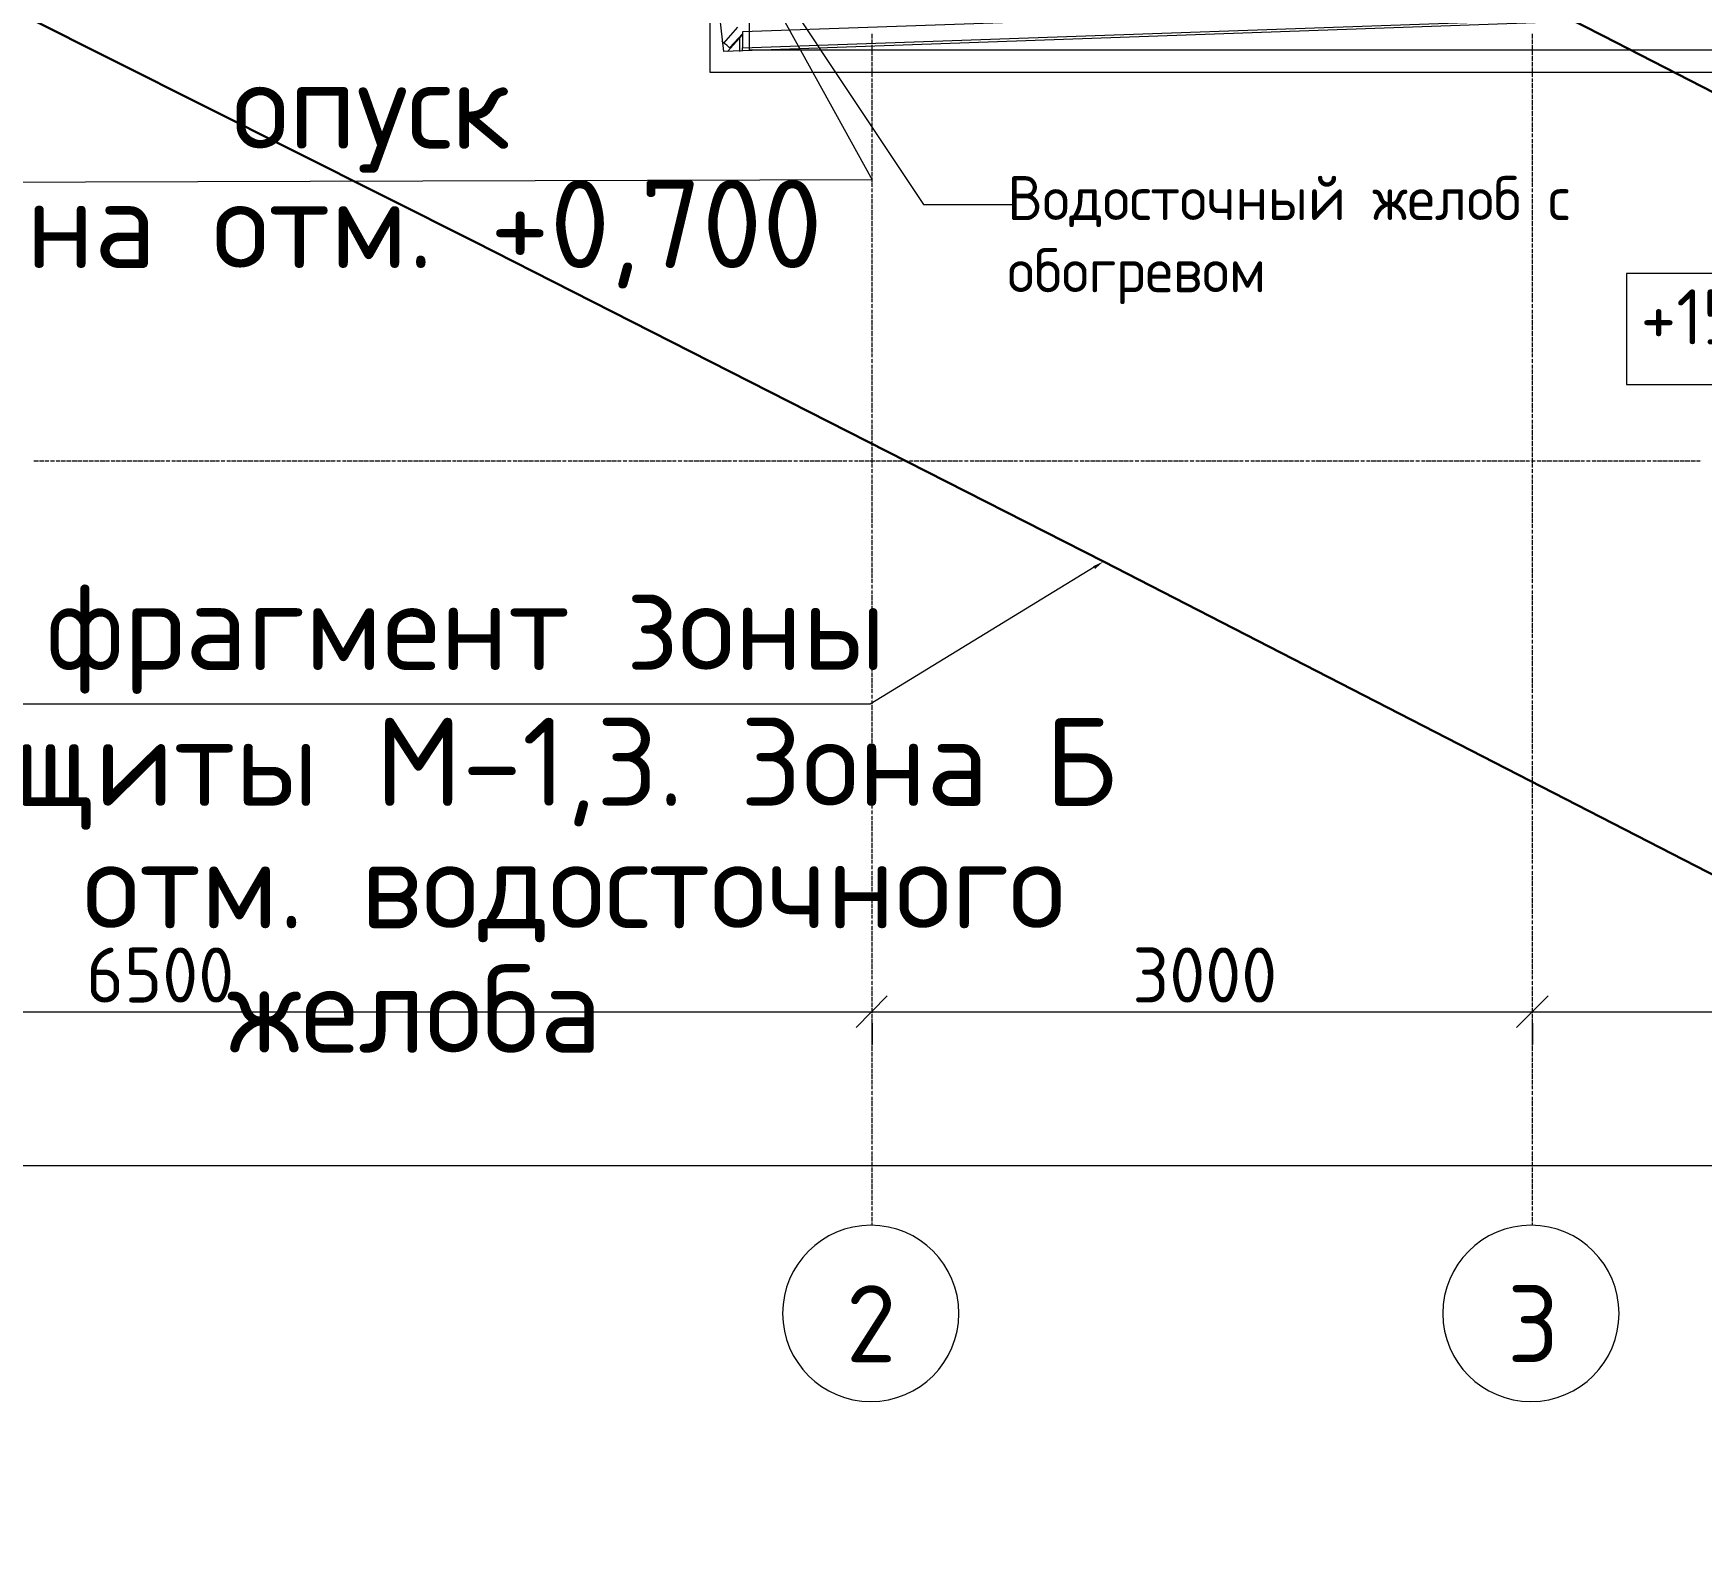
# Model space of a CAD drawing. Header units: millimetres. Extents: x -42533 to 645315, y 3457 to 82611.
# Drawn here: x 539874 to 547451, y 5028 to 11862 of the extents above; entities that cross this region are included whole.
import ezdxf

# ---------------------------------------------------------------- set-up
doc = ezdxf.new("R2010")
doc.units = ezdxf.units.MM
for name, color, linetype, true_color in [('PDF _!ЭОМ.Молниезащита', 7, 'Continuous', 0x954a95), ('PDF _Аннотация', 7, 'Continuous', 0xbababa), ('PDF _Антураж', 7, 'Continuous', 0xbababa), ('PDF _Крыша', 7, 'Continuous', 0xbababa), ('PDF _Крыша штриховка', 7, 'Continuous', 0xbababa), ('PDF _Ограждение', 7, 'Continuous', 0xbababa), ('PDF _Оси', 7, 'Continuous', 0xbababa), ('PDF _Размеры', 7, 'Continuous', 0xbababa)]:
    doc.layers.add(name, color=color, linetype=linetype, true_color=true_color)
for name, color, linetype in [('PDF _0', 7, 'Continuous'), ('PDF _Линии', 7, 'Continuous'), ('PDF _Текст', 7, 'Continuous')]:
    doc.layers.add(name, color=color, linetype=linetype)
doc.styles.add('PDF GOST Common', font='GOST_Common.ttf')
doc.styles.add('PDF ISOCPEUR', font='isocpeur.ttf')

msp = doc.modelspace()

# ---------------------------------------------------------------- linework, layer by layer
at = {"layer": 'PDF _!ЭОМ.Молниезащита', "color": 1, "lineweight": 30}
msp.add_lwpolyline([(555538.4, 7416.8), (552700.7, 8907.6), (549854.5, 10385.7), (547004.1, 11851.2), (544145.3, 13303.9), (541282.2, 14743.9), (538414.9, 16171.2)], dxfattribs=at)
at = {"layer": 'PDF _!ЭОМ.Молниезащита', "color": 3, "lineweight": 30}
msp.add_lwpolyline([(553268.2, 5028), (550430.5, 6518.9), (547584.4, 7997), (544734, 9462.4), (541879.4, 10915.2), (539012, 12355.2), (536144.7, 13778.3)], dxfattribs=at)
at = {"layer": 'PDF _!ЭОМ.Молниезащита', "color": 251, "lineweight": 5, "true_color": 0x545454}
msp.add_lwpolyline([(542880.9, 12650), (543683.6, 11196.8), (539088.9, 11182)], dxfattribs=at)
at = {"layer": 'PDF _!ЭОМ.Молниезащита', "lineweight": 5}
msp.add_lwpolyline([(544691.6, 9437), (543675.2, 8814.4), (539287.3, 8814.4)], dxfattribs=at)
at = {"layer": 'PDF _!ЭОМ.Молниезащита', "lineweight": 30}
msp.add_arc((514330.6, -50639.5), 76931.2, 53.480075, 71.283866, dxfattribs=at)
at = {"layer": 'PDF _!ЭОМ.Молниезащита', "transparency": 33554559}
msp.add_solid([(544687.4, 9441.3), (544734, 9462.4), (544695.9, 9428.6)], dxfattribs=at)
at = {"layer": 'PDF _0', "color": 8, "lineweight": 20}
for points in [[(543611.6, 7344.8), (543751.4, 7488.8)], [(546610.3, 7344.8), (546754.3, 7488.8)]]:
    msp.add_lwpolyline(points, close=True, dxfattribs=at)
at = {"layer": 'PDF _Аннотация', "color": 8, "lineweight": 9}
msp.add_lwpolyline([(542979.5, 12492.8), (543916.6, 11084.6), (544318.9, 11084.6)], dxfattribs=at)
at = {"layer": 'PDF _Аннотация', "color": 8, "lineweight": 20}
msp.add_lwpolyline([(547110, 10771.2), (547110, 10267.2), (548410.3, 10267.2), (548410.3, 10771.2)], close=True, dxfattribs=at)
at = {"layer": 'PDF _Антураж', "color": 8, "lineweight": 18}
for points in [[(551574.1, 11889.3), (547338.7, 12016.4), (547338.7, 11944.3), (547338.7, 12016.4), (543094.9, 11868.1), (543094.9, 11796.1), (547338.7, 11944.3), (547338.7, 11931.6), (547338.7, 11944.3), (551599.5, 11817.3), (551595.3, 11800.3)], [(543094.9, 11783.4), (543094.9, 11796.1)]]:
    msp.add_lwpolyline(points, dxfattribs=at)
at = {"layer": 'PDF _Крыша', "color": 8, "lineweight": 9}
msp.add_lwpolyline([(543027.2, 11779.2), (543094.9, 11855.4)], dxfattribs=at)
at = {"layer": 'PDF _Крыша штриховка', "color": 8, "lineweight": 9}
msp.add_lwpolyline([(543082.2, 11779.2), (543082.2, 11842.7)], dxfattribs=at)
at = {"layer": 'PDF _Линии', "color": 8, "lineweight": 9}
msp.add_lwpolyline([(543086.4, 20088.9), (543124.6, 11787.6), (551552.9, 11787.6)], dxfattribs=at)
msp.add_lwpolyline([(551760.4, 12054.5), (551658.8, 11800.3), (547338.7, 11931.6), (543010.2, 11779.2), (542946.7, 12338.2), (542946.7, 11686), (551760.4, 11686)], close=True, dxfattribs=at)
at = {"layer": 'PDF _Ограждение', "color": 8, "lineweight": 9}
for points in [[(543010.2, 11817.3), (543001.7, 11825.8)], [(543094.9, 11859.6), (543035.6, 11796.1), (543022.9, 11808.8), (543010.2, 11817.3), (543073.7, 11889.3)]]:
    msp.add_lwpolyline(points, dxfattribs=at)
at = {"layer": 'PDF _Оси', "color": 8, "lineweight": 9}
for points in [[(543683.6, 11838.5), (543683.6, 11859.6)], [(543683.6, 11813.1), (543683.6, 11834.2)], [(546682.3, 11838.5), (546682.3, 11859.6)], [(546682.3, 11813.1), (546682.3, 11834.2)], [(543683.6, 11787.6), (543683.6, 11808.8)], [(543683.6, 11762.2), (543683.6, 11783.4)], [(543683.6, 11736.8), (543683.6, 11758)], [(546682.3, 11787.6), (546682.3, 11808.8)], [(546682.3, 11762.2), (546682.3, 11783.4)], [(546682.3, 11736.8), (546682.3, 11758)], [(543683.6, 11711.4), (543683.6, 11732.6)], [(543683.6, 11686), (543683.6, 11707.2)], [(543683.6, 11664.8), (543683.6, 11681.8)], [(546682.3, 11711.4), (546682.3, 11732.6)], [(546682.3, 11686), (546682.3, 11707.2)], [(546682.3, 11664.8), (546682.3, 11681.8)], [(543683.6, 11660.6), (543683.6, 11660.6)], [(543683.6, 11639.4), (543683.6, 11656.3)], [(543683.6, 11614), (543683.6, 11635.2)], [(543683.6, 11588.6), (543683.6, 11609.8)], [(546682.3, 11660.6), (546682.3, 11660.6)], [(546682.3, 11639.4), (546682.3, 11656.3)], [(546682.3, 11614), (546682.3, 11635.2)], [(546682.3, 11588.6), (546682.3, 11609.8)], [(543683.6, 11563.2), (543683.6, 11584.3)], [(543683.6, 11537.8), (543683.6, 11558.9)], [(543683.6, 11512.3), (543683.6, 11533.5)], [(546682.3, 11563.2), (546682.3, 11584.3)], [(546682.3, 11537.8), (546682.3, 11558.9)], [(546682.3, 11512.3), (546682.3, 11533.5)], [(543683.6, 11486.9), (543683.6, 11508.1)], [(543683.6, 11461.5), (543683.6, 11482.7)], [(543683.6, 11436.1), (543683.6, 11457.3)], [(546682.3, 11486.9), (546682.3, 11508.1)], [(546682.3, 11461.5), (546682.3, 11482.7)], [(546682.3, 11436.1), (546682.3, 11457.3)], [(543683.6, 11414.9), (543683.6, 11431.9)], [(543683.6, 11410.7), (543683.6, 11410.7)], [(543683.6, 11389.5), (543683.6, 11406.5)], [(543683.6, 11385.3), (543683.6, 11385.3)], [(543683.6, 11364.1), (543683.6, 11381)], [(546682.3, 11414.9), (546682.3, 11431.9)], [(546682.3, 11410.7), (546682.3, 11410.7)], [(546682.3, 11389.5), (546682.3, 11406.5)], [(546682.3, 11385.3), (546682.3, 11385.3)], [(546682.3, 11364.1), (546682.3, 11381)], [(543683.6, 11338.7), (543683.6, 11359.9)], [(543683.6, 11313.3), (543683.6, 11334.5)], [(543683.6, 11287.9), (543683.6, 11309)], [(546682.3, 11338.7), (546682.3, 11359.9)], [(546682.3, 11313.3), (546682.3, 11334.5)], [(546682.3, 11287.9), (546682.3, 11309)], [(543683.6, 11262.5), (543683.6, 11283.6)], [(543683.6, 11237), (543683.6, 11258.2)], [(543683.6, 11211.6), (543683.6, 11232.8)], [(546682.3, 11262.5), (546682.3, 11283.6)], [(546682.3, 11237), (546682.3, 11258.2)], [(546682.3, 11211.6), (546682.3, 11232.8)], [(543683.6, 11186.2), (543683.6, 11207.4)], [(543683.6, 11165), (543683.6, 11182)], [(543683.6, 11160.8), (543683.6, 11160.8)], [(543683.6, 11139.6), (543683.6, 11156.6)], [(546682.3, 11186.2), (546682.3, 11207.4)], [(546682.3, 11165), (546682.3, 11182)], [(546682.3, 11160.8), (546682.3, 11160.8)], [(546682.3, 11139.6), (546682.3, 11156.6)], [(543683.6, 11135.4), (543683.6, 11135.4)], [(543683.6, 11114.2), (543683.6, 11131.2)], [(543683.6, 11088.8), (543683.6, 11110)], [(543683.6, 11063.4), (543683.6, 11084.6)], [(546682.3, 11135.4), (546682.3, 11135.4)], [(546682.3, 11114.2), (546682.3, 11131.2)], [(546682.3, 11088.8), (546682.3, 11110)], [(546682.3, 11063.4), (546682.3, 11084.6)], [(543683.6, 11038), (543683.6, 11059.2)], [(543683.6, 11012.6), (543683.6, 11033.7)], [(543683.6, 10987.2), (543683.6, 11008.3)], [(546682.3, 11038), (546682.3, 11059.2)], [(546682.3, 11012.6), (546682.3, 11033.7)], [(546682.3, 10987.2), (546682.3, 11008.3)], [(543683.6, 10961.7), (543683.6, 10982.9)], [(543683.6, 10936.3), (543683.6, 10957.5)], [(543683.6, 10915.2), (543683.6, 10932.1)], [(546682.3, 10961.7), (546682.3, 10982.9)], [(546682.3, 10936.3), (546682.3, 10957.5)], [(546682.3, 10915.2), (546682.3, 10932.1)], [(543683.6, 10910.9), (543683.6, 10910.9)], [(543683.6, 10889.7), (543683.6, 10906.7)], [(543683.6, 10885.5), (543683.6, 10885.5)], [(543683.6, 10864.3), (543683.6, 10881.3)], [(543683.6, 10838.9), (543683.6, 10860.1)], [(546682.3, 10910.9), (546682.3, 10910.9)], [(546682.3, 10889.7), (546682.3, 10906.7)], [(546682.3, 10885.5), (546682.3, 10885.5)], [(546682.3, 10864.3), (546682.3, 10881.3)], [(546682.3, 10838.9), (546682.3, 10860.1)], [(543683.6, 10813.5), (543683.6, 10834.7)], [(543683.6, 10788.1), (543683.6, 10809.3)], [(543683.6, 10762.7), (543683.6, 10783.9)], [(546682.3, 10813.5), (546682.3, 10834.7)], [(546682.3, 10788.1), (546682.3, 10809.3)], [(546682.3, 10762.7), (546682.3, 10783.9)], [(543683.6, 10737.3), (543683.6, 10758.5)], [(543683.6, 10711.9), (543683.6, 10733)], [(543683.6, 10686.5), (543683.6, 10707.6)], [(546682.3, 10737.3), (546682.3, 10758.5)], [(546682.3, 10711.9), (546682.3, 10733)], [(546682.3, 10686.5), (546682.3, 10707.6)], [(543683.6, 10661), (543683.6, 10682.2)], [(543683.6, 10639.9), (543683.6, 10656.8)], [(543683.6, 10635.6), (543683.6, 10635.6)], [(543683.6, 10614.5), (543683.6, 10631.4)], [(543683.6, 10610.2), (543683.6, 10610.2)], [(546682.3, 10661), (546682.3, 10682.2)], [(546682.3, 10639.9), (546682.3, 10656.8)], [(546682.3, 10635.6), (546682.3, 10635.6)], [(546682.3, 10614.5), (546682.3, 10631.4)], [(546682.3, 10610.2), (546682.3, 10610.2)], [(543683.6, 10589), (543683.6, 10606)], [(543683.6, 10563.6), (543683.6, 10584.8)], [(543683.6, 10538.2), (543683.6, 10559.4)], [(543683.6, 10512.8), (543683.6, 10534)], [(546682.3, 10589), (546682.3, 10606)], [(546682.3, 10563.6), (546682.3, 10584.8)], [(546682.3, 10538.2), (546682.3, 10559.4)], [(546682.3, 10512.8), (546682.3, 10534)], [(543683.6, 10487.4), (543683.6, 10508.6)], [(543683.6, 10462), (543683.6, 10483.2)], [(543683.6, 10436.6), (543683.6, 10457.7)], [(546682.3, 10487.4), (546682.3, 10508.6)], [(546682.3, 10462), (546682.3, 10483.2)], [(546682.3, 10436.6), (546682.3, 10457.7)], [(543683.6, 10411.2), (543683.6, 10432.3)], [(543683.6, 10390), (543683.6, 10406.9)], [(543683.6, 10385.7), (543683.6, 10385.7)], [(543683.6, 10364.6), (543683.6, 10381.5)], [(546682.3, 10411.2), (546682.3, 10432.3)], [(546682.3, 10390), (546682.3, 10406.9)], [(546682.3, 10385.7), (546682.3, 10385.7)], [(546682.3, 10364.6), (546682.3, 10381.5)], [(543683.6, 10360.3), (543683.6, 10360.3)], [(543683.6, 10339.2), (543683.6, 10356.1)], [(543683.6, 10313.7), (543683.6, 10334.9)], [(543683.6, 10288.3), (543683.6, 10309.5)], [(546682.3, 10360.3), (546682.3, 10360.3)], [(546682.3, 10339.2), (546682.3, 10356.1)], [(546682.3, 10313.7), (546682.3, 10334.9)], [(546682.3, 10288.3), (546682.3, 10309.5)], [(543683.6, 10262.9), (543683.6, 10284.1)], [(543683.6, 10237.5), (543683.6, 10258.7)], [(543683.6, 10212.1), (543683.6, 10233.3)], [(546682.3, 10262.9), (546682.3, 10284.1)], [(546682.3, 10237.5), (546682.3, 10258.7)], [(546682.3, 10212.1), (546682.3, 10233.3)], [(543683.6, 10186.7), (543683.6, 10207.9)], [(543683.6, 10161.3), (543683.6, 10182.4)], [(543683.6, 10140.1), (543683.6, 10157)], [(546682.3, 10186.7), (546682.3, 10207.9)], [(546682.3, 10161.3), (546682.3, 10182.4)], [(546682.3, 10140.1), (546682.3, 10157)], [(543683.6, 10135.9), (543683.6, 10135.9)], [(543683.6, 10114.7), (543683.6, 10131.6)], [(543683.6, 10110.4), (543683.6, 10110.4)], [(543683.6, 10089.3), (543683.6, 10106.2)], [(543683.6, 10063.9), (543683.6, 10085)], [(546682.3, 10135.9), (546682.3, 10135.9)], [(546682.3, 10114.7), (546682.3, 10131.6)], [(546682.3, 10110.4), (546682.3, 10110.4)], [(546682.3, 10089.3), (546682.3, 10106.2)], [(546682.3, 10063.9), (546682.3, 10085)], [(543683.6, 10038.4), (543683.6, 10059.6)], [(543683.6, 10013), (543683.6, 10034.2)], [(543683.6, 9987.6), (543683.6, 10008.8)], [(546682.3, 10038.4), (546682.3, 10059.6)], [(546682.3, 10013), (546682.3, 10034.2)], [(546682.3, 9987.6), (546682.3, 10008.8)], [(543683.6, 9962.2), (543683.6, 9983.4)], [(543683.6, 9936.8), (543683.6, 9958)], [(543683.6, 9911.4), (543683.6, 9932.6)], [(546682.3, 9962.2), (546682.3, 9983.4)], [(546682.3, 9936.8), (546682.3, 9958)], [(546682.3, 9911.4), (546682.3, 9932.6)], [(539876.1, 9919.9), (539897.2, 9919.9)], [(539901.5, 9919.9), (539922.6, 9919.9)], [(539926.9, 9919.9), (539943.8, 9919.9)], [(539948.1, 9919.9), (539948.1, 9919.9)], [(539952.3, 9919.9), (539969.2, 9919.9)], [(539973.5, 9919.9), (539973.5, 9919.9)], [(539977.7, 9919.9), (539994.6, 9919.9)], [(539998.9, 9919.9), (540020.1, 9919.9)], [(540024.3, 9919.9), (540045.5, 9919.9)], [(540049.7, 9919.9), (540070.9, 9919.9)], [(540075.1, 9919.9), (540096.3, 9919.9)], [(540100.5, 9919.9), (540121.7, 9919.9)], [(540125.9, 9919.9), (540147.1, 9919.9)], [(540151.4, 9919.9), (540172.5, 9919.9)], [(540176.8, 9919.9), (540197.9, 9919.9)], [(540202.2, 9919.9), (540219.1, 9919.9)], [(540223.4, 9919.9), (540223.4, 9919.9)], [(540227.6, 9919.9), (540244.5, 9919.9)], [(540248.8, 9919.9), (540269.9, 9919.9)], [(540274.2, 9919.9), (540295.4, 9919.9)], [(540299.6, 9919.9), (540320.8, 9919.9)], [(540325, 9919.9), (540346.2, 9919.9)], [(540350.4, 9919.9), (540371.6, 9919.9)], [(540375.8, 9919.9), (540397, 9919.9)], [(540401.2, 9919.9), (540422.4, 9919.9)], [(540426.6, 9919.9), (540447.8, 9919.9)], [(540452.1, 9919.9), (540469, 9919.9)], [(540473.2, 9919.9), (540473.2, 9919.9)], [(540477.5, 9919.9), (540494.4, 9919.9)], [(540498.6, 9919.9), (540498.6, 9919.9)], [(540502.9, 9919.9), (540519.8, 9919.9)], [(540524.1, 9919.9), (540545.2, 9919.9)], [(540549.5, 9919.9), (540570.6, 9919.9)], [(540574.9, 9919.9), (540596.1, 9919.9)], [(540600.3, 9919.9), (540621.5, 9919.9)], [(540625.7, 9919.9), (540646.9, 9919.9)], [(540651.1, 9919.9), (540672.3, 9919.9)], [(540676.5, 9919.9), (540697.7, 9919.9)], [(540701.9, 9919.9), (540718.9, 9919.9)], [(540723.1, 9919.9), (540723.1, 9919.9)], [(540727.4, 9919.9), (540744.3, 9919.9)], [(540748.5, 9919.9), (540748.5, 9919.9)], [(540752.8, 9919.9), (540769.7, 9919.9)], [(540773.9, 9919.9), (540795.1, 9919.9)], [(540799.4, 9919.9), (540820.5, 9919.9)], [(540824.8, 9919.9), (540845.9, 9919.9)], [(540850.2, 9919.9), (540871.4, 9919.9)], [(540875.6, 9919.9), (540896.8, 9919.9)], [(540901, 9919.9), (540922.2, 9919.9)], [(540926.4, 9919.9), (540947.6, 9919.9)], [(540951.8, 9919.9), (540973, 9919.9)], [(540977.2, 9919.9), (540994.2, 9919.9)], [(540998.4, 9919.9), (540998.4, 9919.9)], [(541002.7, 9919.9), (541019.6, 9919.9)], [(541023.8, 9919.9), (541045, 9919.9)], [(541049.2, 9919.9), (541070.4, 9919.9)], [(541074.7, 9919.9), (541095.8, 9919.9)], [(541100.1, 9919.9), (541121.2, 9919.9)], [(541125.5, 9919.9), (541146.7, 9919.9)], [(541150.9, 9919.9), (541172.1, 9919.9)], [(541176.3, 9919.9), (541197.5, 9919.9)], [(541201.7, 9919.9), (541222.9, 9919.9)], [(541227.1, 9919.9), (541244.1, 9919.9)], [(541248.3, 9919.9), (541248.3, 9919.9)], [(541252.5, 9919.9), (541269.5, 9919.9)], [(541273.7, 9919.9), (541273.7, 9919.9)], [(541278, 9919.9), (541294.9, 9919.9)], [(541299.1, 9919.9), (541320.3, 9919.9)], [(541324.5, 9919.9), (541345.7, 9919.9)], [(541350, 9919.9), (541371.1, 9919.9)], [(541375.4, 9919.9), (541396.5, 9919.9)], [(541400.8, 9919.9), (541422, 9919.9)], [(541426.2, 9919.9), (541447.4, 9919.9)], [(541451.6, 9919.9), (541472.8, 9919.9)], [(541477, 9919.9), (541494, 9919.9)], [(541498.2, 9919.9), (541498.2, 9919.9)], [(541502.4, 9919.9), (541519.4, 9919.9)], [(541523.6, 9919.9), (541523.6, 9919.9)], [(541527.8, 9919.9), (541544.8, 9919.9)], [(541549, 9919.9), (541570.2, 9919.9)], [(541574.4, 9919.9), (541595.6, 9919.9)], [(541599.8, 9919.9), (541621, 9919.9)], [(541625.3, 9919.9), (541646.4, 9919.9)], [(541650.7, 9919.9), (541671.8, 9919.9)], [(541676.1, 9919.9), (541697.3, 9919.9)], [(541701.5, 9919.9), (541722.7, 9919.9)], [(541726.9, 9919.9), (541748.1, 9919.9)], [(541752.3, 9919.9), (541769.3, 9919.9)], [(541773.5, 9919.9), (541773.5, 9919.9)], [(541777.7, 9919.9), (541794.7, 9919.9)], [(541798.9, 9919.9), (541820.1, 9919.9)], [(541824.3, 9919.9), (541845.5, 9919.9)], [(541849.7, 9919.9), (541870.9, 9919.9)], [(541875.1, 9919.9), (541896.3, 9919.9)], [(541900.5, 9919.9), (541921.7, 9919.9)], [(541926, 9919.9), (541947.1, 9919.9)], [(541951.4, 9919.9), (541972.5, 9919.9)], [(541976.8, 9919.9), (541998, 9919.9)], [(542002.2, 9919.9), (542019.1, 9919.9)], [(542023.4, 9919.9), (542023.4, 9919.9)], [(542027.6, 9919.9), (542044.6, 9919.9)], [(542048.8, 9919.9), (542048.8, 9919.9)], [(542053, 9919.9), (542070, 9919.9)], [(542074.2, 9919.9), (542095.4, 9919.9)], [(542099.6, 9919.9), (542120.8, 9919.9)], [(542125, 9919.9), (542146.2, 9919.9)], [(542150.4, 9919.9), (542171.6, 9919.9)], [(542175.8, 9919.9), (542197, 9919.9)], [(542201.3, 9919.9), (542222.4, 9919.9)], [(542226.7, 9919.9), (542247.8, 9919.9)], [(542252.1, 9919.9), (542269, 9919.9)], [(542273.3, 9919.9), (542273.3, 9919.9)], [(542277.5, 9919.9), (542294.4, 9919.9)], [(542298.7, 9919.9), (542298.7, 9919.9)], [(542302.9, 9919.9), (542319.8, 9919.9)], [(542324.1, 9919.9), (542345.3, 9919.9)], [(542349.5, 9919.9), (542370.7, 9919.9)], [(542374.9, 9919.9), (542396.1, 9919.9)], [(542400.3, 9919.9), (542421.5, 9919.9)], [(542425.7, 9919.9), (542446.9, 9919.9)], [(542451.1, 9919.9), (542472.3, 9919.9)], [(542476.6, 9919.9), (542497.7, 9919.9)], [(542502, 9919.9), (542523.1, 9919.9)], [(542527.4, 9919.9), (542544.3, 9919.9)], [(542548.6, 9919.9), (542548.6, 9919.9)], [(542552.8, 9919.9), (542569.7, 9919.9)], [(542574, 9919.9), (542574, 9919.9)], [(542578.2, 9919.9), (542595.1, 9919.9)], [(542599.4, 9919.9), (542620.6, 9919.9)], [(542624.8, 9919.9), (542646, 9919.9)], [(542650.2, 9919.9), (542671.4, 9919.9)], [(542675.6, 9919.9), (542696.8, 9919.9)], [(542701, 9919.9), (542722.2, 9919.9)], [(542726.4, 9919.9), (542747.6, 9919.9)], [(542751.9, 9919.9), (542773, 9919.9)], [(542777.3, 9919.9), (542794.2, 9919.9)], [(542798.4, 9919.9), (542798.4, 9919.9)], [(542802.7, 9919.9), (542819.6, 9919.9)], [(542823.9, 9919.9), (542823.9, 9919.9)], [(542828.1, 9919.9), (542845, 9919.9)], [(542849.3, 9919.9), (542870.4, 9919.9)], [(542874.7, 9919.9), (542895.9, 9919.9)], [(542900.1, 9919.9), (542921.3, 9919.9)], [(542925.5, 9919.9), (542946.7, 9919.9)], [(542950.9, 9919.9), (542972.1, 9919.9)], [(542976.3, 9919.9), (542997.5, 9919.9)], [(543001.7, 9919.9), (543022.9, 9919.9)], [(543027.2, 9919.9), (543044.1, 9919.9)], [(543048.3, 9919.9), (543048.3, 9919.9)], [(543052.6, 9919.9), (543069.5, 9919.9)], [(543073.7, 9919.9), (543073.7, 9919.9)], [(543078, 9919.9), (543094.9, 9919.9)], [(543099.2, 9919.9), (543120.3, 9919.9)], [(543124.6, 9919.9), (543145.7, 9919.9)], [(543150, 9919.9), (543171.2, 9919.9)], [(543175.4, 9919.9), (543196.6, 9919.9)], [(543200.8, 9919.9), (543222, 9919.9)], [(543226.2, 9919.9), (543247.4, 9919.9)], [(543251.6, 9919.9), (543272.8, 9919.9)], [(543277, 9919.9), (543298.2, 9919.9)], [(543302.4, 9919.9), (543319.4, 9919.9)], [(543323.6, 9919.9), (543323.6, 9919.9)], [(543327.9, 9919.9), (543344.8, 9919.9)], [(543349, 9919.9), (543349, 9919.9)], [(543353.3, 9919.9), (543370.2, 9919.9)], [(543374.4, 9919.9), (543395.6, 9919.9)], [(543399.9, 9919.9), (543421, 9919.9)], [(543425.3, 9919.9), (543446.5, 9919.9)], [(543450.7, 9919.9), (543471.9, 9919.9)], [(543476.1, 9919.9), (543497.3, 9919.9)], [(543501.5, 9919.9), (543522.7, 9919.9)], [(543526.9, 9919.9), (543548.1, 9919.9)], [(543552.3, 9919.9), (543569.3, 9919.9)], [(543573.5, 9919.9), (543573.5, 9919.9)], [(543577.7, 9919.9), (543594.7, 9919.9)], [(543598.9, 9919.9), (543598.9, 9919.9)], [(543603.2, 9919.9), (543620.1, 9919.9)], [(543624.3, 9919.9), (543645.5, 9919.9)], [(543649.7, 9919.9), (543670.9, 9919.9)], [(543675.2, 9919.9), (543696.3, 9919.9)], [(543683.6, 9890.2), (543683.6, 9907.1)], [(543683.6, 9886), (543683.6, 9886)], [(543683.6, 9864.8), (543683.6, 9881.7)], [(543683.6, 9860.6), (543683.6, 9860.6)], [(543683.6, 9839.4), (543683.6, 9856.3)], [(543700.6, 9919.9), (543721.7, 9919.9)], [(543726, 9919.9), (543747.2, 9919.9)], [(543751.4, 9919.9), (543772.6, 9919.9)], [(543776.8, 9919.9), (543798, 9919.9)], [(543802.2, 9919.9), (543819.2, 9919.9)], [(543823.4, 9919.9), (543823.4, 9919.9)], [(543827.6, 9919.9), (543844.6, 9919.9)], [(543848.8, 9919.9), (543848.8, 9919.9)], [(543853, 9919.9), (543870, 9919.9)], [(543874.2, 9919.9), (543895.4, 9919.9)], [(543899.6, 9919.9), (543920.8, 9919.9)], [(543925, 9919.9), (543946.2, 9919.9)], [(543950.5, 9919.9), (543971.6, 9919.9)], [(543975.9, 9919.9), (543997, 9919.9)], [(544001.3, 9919.9), (544022.5, 9919.9)], [(544026.7, 9919.9), (544047.9, 9919.9)], [(544052.1, 9919.9), (544073.3, 9919.9)], [(544077.5, 9919.9), (544094.5, 9919.9)], [(544098.7, 9919.9), (544098.7, 9919.9)], [(544102.9, 9919.9), (544119.9, 9919.9)], [(544124.1, 9919.9), (544124.1, 9919.9)], [(544128.3, 9919.9), (544145.3, 9919.9)], [(544149.5, 9919.9), (544170.7, 9919.9)], [(544174.9, 9919.9), (544196.1, 9919.9)], [(544200.3, 9919.9), (544221.5, 9919.9)], [(544225.8, 9919.9), (544246.9, 9919.9)], [(544251.2, 9919.9), (544272.3, 9919.9)], [(544276.6, 9919.9), (544297.8, 9919.9)], [(544302, 9919.9), (544323.2, 9919.9)], [(544327.4, 9919.9), (544344.3, 9919.9)], [(544348.6, 9919.9), (544348.6, 9919.9)], [(544352.8, 9919.9), (544369.8, 9919.9)], [(544374, 9919.9), (544374, 9919.9)], [(544378.2, 9919.9), (544395.2, 9919.9)], [(544399.4, 9919.9), (544420.6, 9919.9)], [(544424.8, 9919.9), (544446, 9919.9)], [(544450.2, 9919.9), (544471.4, 9919.9)], [(544475.6, 9919.9), (544496.8, 9919.9)], [(544501.1, 9919.9), (544522.2, 9919.9)], [(544526.5, 9919.9), (544547.6, 9919.9)], [(544551.9, 9919.9), (544573.1, 9919.9)], [(544577.3, 9919.9), (544594.2, 9919.9)], [(544598.5, 9919.9), (544598.5, 9919.9)], [(544602.7, 9919.9), (544619.6, 9919.9)], [(544623.9, 9919.9), (544623.9, 9919.9)], [(544628.1, 9919.9), (544645.1, 9919.9)], [(544649.3, 9919.9), (544670.5, 9919.9)], [(544674.7, 9919.9), (544695.9, 9919.9)], [(544700.1, 9919.9), (544721.3, 9919.9)], [(544725.5, 9919.9), (544746.7, 9919.9)], [(544750.9, 9919.9), (544772.1, 9919.9)], [(544776.3, 9919.9), (544797.5, 9919.9)], [(544801.8, 9919.9), (544822.9, 9919.9)], [(544827.2, 9919.9), (544848.4, 9919.9)], [(544852.6, 9919.9), (544869.5, 9919.9)], [(544873.8, 9919.9), (544873.8, 9919.9)], [(544878, 9919.9), (544894.9, 9919.9)], [(544899.2, 9919.9), (544899.2, 9919.9)], [(544903.4, 9919.9), (544920.4, 9919.9)], [(544924.6, 9919.9), (544945.8, 9919.9)], [(544950, 9919.9), (544971.2, 9919.9)], [(544975.4, 9919.9), (544996.6, 9919.9)], [(545000.8, 9919.9), (545022, 9919.9)], [(545026.2, 9919.9), (545047.4, 9919.9)], [(545051.6, 9919.9), (545072.8, 9919.9)], [(545077.1, 9919.9), (545098.2, 9919.9)], [(545102.5, 9919.9), (545119.4, 9919.9)], [(545123.6, 9919.9), (545123.6, 9919.9)], [(545127.9, 9919.9), (545144.8, 9919.9)], [(545149.1, 9919.9), (545149.1, 9919.9)], [(545153.3, 9919.9), (545170.2, 9919.9)], [(545174.5, 9919.9), (545195.6, 9919.9)], [(545199.9, 9919.9), (545221.1, 9919.9)], [(545225.3, 9919.9), (545246.5, 9919.9)], [(545250.7, 9919.9), (545271.9, 9919.9)], [(545276.1, 9919.9), (545297.3, 9919.9)], [(545301.5, 9919.9), (545322.7, 9919.9)], [(545326.9, 9919.9), (545348.1, 9919.9)], [(545352.4, 9919.9), (545369.3, 9919.9)], [(545373.5, 9919.9), (545373.5, 9919.9)], [(545377.8, 9919.9), (545394.7, 9919.9)], [(545398.9, 9919.9), (545398.9, 9919.9)], [(545403.2, 9919.9), (545420.1, 9919.9)], [(545424.4, 9919.9), (545445.5, 9919.9)], [(545449.8, 9919.9), (545470.9, 9919.9)], [(545475.2, 9919.9), (545496.4, 9919.9)], [(545500.6, 9919.9), (545521.8, 9919.9)], [(545526, 9919.9), (545547.2, 9919.9)], [(545551.4, 9919.9), (545572.6, 9919.9)], [(545576.8, 9919.9), (545598, 9919.9)], [(545602.2, 9919.9), (545623.4, 9919.9)], [(545627.7, 9919.9), (545644.6, 9919.9)], [(545648.8, 9919.9), (545648.8, 9919.9)], [(545653.1, 9919.9), (545670, 9919.9)], [(545674.2, 9919.9), (545674.2, 9919.9)], [(545678.5, 9919.9), (545695.4, 9919.9)], [(545699.7, 9919.9), (545720.8, 9919.9)], [(545725.1, 9919.9), (545746.2, 9919.9)], [(545750.5, 9919.9), (545771.7, 9919.9)], [(545775.9, 9919.9), (545797.1, 9919.9)], [(545801.3, 9919.9), (545822.5, 9919.9)], [(545826.7, 9919.9), (545847.9, 9919.9)], [(545852.1, 9919.9), (545873.3, 9919.9)], [(545877.5, 9919.9), (545894.5, 9919.9)], [(545898.7, 9919.9), (545898.7, 9919.9)], [(545903, 9919.9), (545919.9, 9919.9)], [(545924.1, 9919.9), (545924.1, 9919.9)], [(545928.4, 9919.9), (545945.3, 9919.9)], [(545949.5, 9919.9), (545970.7, 9919.9)], [(545975, 9919.9), (545996.1, 9919.9)], [(546000.4, 9919.9), (546021.5, 9919.9)], [(546025.8, 9919.9), (546047, 9919.9)], [(546051.2, 9919.9), (546072.4, 9919.9)], [(546076.6, 9919.9), (546097.8, 9919.9)], [(546102, 9919.9), (546123.2, 9919.9)], [(546127.4, 9919.9), (546144.4, 9919.9)], [(546148.6, 9919.9), (546148.6, 9919.9)], [(546152.8, 9919.9), (546169.8, 9919.9)], [(546174, 9919.9), (546174, 9919.9)], [(546178.2, 9919.9), (546195.2, 9919.9)], [(546199.4, 9919.9), (546220.6, 9919.9)], [(546224.8, 9919.9), (546246, 9919.9)], [(546250.3, 9919.9), (546271.4, 9919.9)], [(546275.7, 9919.9), (546296.8, 9919.9)], [(546301.1, 9919.9), (546322.3, 9919.9)], [(546326.5, 9919.9), (546347.7, 9919.9)], [(546351.9, 9919.9), (546373.1, 9919.9)], [(546377.3, 9919.9), (546398.5, 9919.9)], [(546402.7, 9919.9), (546419.7, 9919.9)], [(546423.9, 9919.9), (546423.9, 9919.9)], [(546428.1, 9919.9), (546445.1, 9919.9)], [(546449.3, 9919.9), (546449.3, 9919.9)], [(546453.5, 9919.9), (546470.5, 9919.9)], [(546474.7, 9919.9), (546495.9, 9919.9)], [(546500.1, 9919.9), (546521.3, 9919.9)], [(546525.5, 9919.9), (546546.7, 9919.9)], [(546551, 9919.9), (546572.1, 9919.9)], [(546576.4, 9919.9), (546597.5, 9919.9)], [(546601.8, 9919.9), (546623, 9919.9)], [(546627.2, 9919.9), (546648.4, 9919.9)], [(546652.6, 9919.9), (546669.6, 9919.9)], [(546673.8, 9919.9), (546673.8, 9919.9)], [(546678, 9919.9), (546695, 9919.9)], [(546682.3, 9890.2), (546682.3, 9907.1)], [(546682.3, 9886), (546682.3, 9886)], [(546682.3, 9864.8), (546682.3, 9881.7)], [(546682.3, 9860.6), (546682.3, 9860.6)], [(546682.3, 9839.4), (546682.3, 9856.3)], [(546699.2, 9919.9), (546699.2, 9919.9)], [(546703.4, 9919.9), (546720.4, 9919.9)], [(546724.6, 9919.9), (546745.8, 9919.9)], [(546750, 9919.9), (546771.2, 9919.9)], [(546775.4, 9919.9), (546796.6, 9919.9)], [(546800.8, 9919.9), (546822, 9919.9)], [(546826.3, 9919.9), (546847.4, 9919.9)], [(546851.7, 9919.9), (546872.8, 9919.9)], [(546877.1, 9919.9), (546898.3, 9919.9)], [(546902.5, 9919.9), (546919.4, 9919.9)], [(546923.7, 9919.9), (546923.7, 9919.9)], [(546927.9, 9919.9), (546944.8, 9919.9)], [(546949.1, 9919.9), (546949.1, 9919.9)], [(546953.3, 9919.9), (546970.3, 9919.9)], [(546974.5, 9919.9), (546995.7, 9919.9)], [(546999.9, 9919.9), (547021.1, 9919.9)], [(547025.3, 9919.9), (547046.5, 9919.9)], [(547050.7, 9919.9), (547071.9, 9919.9)], [(547076.1, 9919.9), (547097.3, 9919.9)], [(547101.6, 9919.9), (547122.7, 9919.9)], [(547127, 9919.9), (547148.1, 9919.9)], [(547152.4, 9919.9), (547173.6, 9919.9)], [(547177.8, 9919.9), (547194.7, 9919.9)], [(547199, 9919.9), (547199, 9919.9)], [(547203.2, 9919.9), (547220.1, 9919.9)], [(547224.4, 9919.9), (547224.4, 9919.9)], [(547228.6, 9919.9), (547245.6, 9919.9)], [(547249.8, 9919.9), (547271, 9919.9)], [(547275.2, 9919.9), (547296.4, 9919.9)], [(547300.6, 9919.9), (547321.8, 9919.9)], [(547326, 9919.9), (547347.2, 9919.9)], [(547351.4, 9919.9), (547372.6, 9919.9)], [(547376.9, 9919.9), (547398, 9919.9)], [(547402.3, 9919.9), (547423.4, 9919.9)], [(547427.7, 9919.9), (547444.6, 9919.9)], [(547448.9, 9919.9), (547448.9, 9919.9)], [(543683.6, 9814), (543683.6, 9835.1)], [(543683.6, 9788.6), (543683.6, 9809.7)], [(543683.6, 9763.1), (543683.6, 9784.3)], [(546682.3, 9814), (546682.3, 9835.1)], [(546682.3, 9788.6), (546682.3, 9809.7)], [(546682.3, 9763.1), (546682.3, 9784.3)], [(543683.6, 9737.7), (543683.6, 9758.9)], [(543683.6, 9712.3), (543683.6, 9733.5)], [(543683.6, 9686.9), (543683.6, 9708.1)], [(546682.3, 9737.7), (546682.3, 9758.9)], [(546682.3, 9712.3), (546682.3, 9733.5)], [(546682.3, 9686.9), (546682.3, 9708.1)], [(543683.6, 9661.5), (543683.6, 9682.7)], [(543683.6, 9636.1), (543683.6, 9657.3)], [(543683.6, 9614.9), (543683.6, 9631.8)], [(546682.3, 9661.5), (546682.3, 9682.7)], [(546682.3, 9636.1), (546682.3, 9657.3)], [(546682.3, 9614.9), (546682.3, 9631.8)], [(543683.6, 9610.7), (543683.6, 9610.7)], [(543683.6, 9589.5), (543683.6, 9606.4)], [(543683.6, 9585.3), (543683.6, 9585.3)], [(543683.6, 9564.1), (543683.6, 9581)], [(543683.6, 9538.7), (543683.6, 9559.8)], [(546682.3, 9610.7), (546682.3, 9610.7)], [(546682.3, 9589.5), (546682.3, 9606.4)], [(546682.3, 9585.3), (546682.3, 9585.3)], [(546682.3, 9564.1), (546682.3, 9581)], [(546682.3, 9538.7), (546682.3, 9559.8)], [(543683.6, 9513.3), (543683.6, 9534.4)], [(543683.6, 9487.8), (543683.6, 9509)], [(543683.6, 9462.4), (543683.6, 9483.6)], [(546682.3, 9513.3), (546682.3, 9534.4)], [(546682.3, 9487.8), (546682.3, 9509)], [(546682.3, 9462.4), (546682.3, 9483.6)], [(543683.6, 9437), (543683.6, 9458.2)], [(543683.6, 9411.6), (543683.6, 9432.8)], [(543683.6, 9386.2), (543683.6, 9407.4)], [(546682.3, 9437), (546682.3, 9458.2)], [(546682.3, 9411.6), (546682.3, 9432.8)], [(546682.3, 9386.2), (546682.3, 9407.4)], [(543683.6, 9365), (543683.6, 9382)], [(543683.6, 9360.8), (543683.6, 9360.8)], [(543683.6, 9339.6), (543683.6, 9356.6)], [(543683.6, 9335.4), (543683.6, 9335.4)], [(543683.6, 9314.2), (543683.6, 9331.1)], [(546682.3, 9365), (546682.3, 9382)], [(546682.3, 9360.8), (546682.3, 9360.8)], [(546682.3, 9339.6), (546682.3, 9356.6)], [(546682.3, 9335.4), (546682.3, 9335.4)], [(546682.3, 9314.2), (546682.3, 9331.1)], [(543683.6, 9288.8), (543683.6, 9310)], [(543683.6, 9263.4), (543683.6, 9284.6)], [(543683.6, 9238), (543683.6, 9259.1)], [(546682.3, 9288.8), (546682.3, 9310)], [(546682.3, 9263.4), (546682.3, 9284.6)], [(546682.3, 9238), (546682.3, 9259.1)], [(543683.6, 9212.6), (543683.6, 9233.7)], [(543683.6, 9187.1), (543683.6, 9208.3)], [(543683.6, 9161.7), (543683.6, 9182.9)], [(546682.3, 9212.6), (546682.3, 9233.7)], [(546682.3, 9187.1), (546682.3, 9208.3)], [(546682.3, 9161.7), (546682.3, 9182.9)], [(543683.6, 9136.3), (543683.6, 9157.5)], [(543683.6, 9115.1), (543683.6, 9132.1)], [(543683.6, 9110.9), (543683.6, 9110.9)], [(543683.6, 9089.7), (543683.6, 9106.7)], [(546682.3, 9136.3), (546682.3, 9157.5)], [(546682.3, 9115.1), (546682.3, 9132.1)], [(546682.3, 9110.9), (546682.3, 9110.9)], [(546682.3, 9089.7), (546682.3, 9106.7)], [(543683.6, 9085.5), (543683.6, 9085.5)], [(543683.6, 9064.3), (543683.6, 9081.3)], [(543683.6, 9038.9), (543683.6, 9060.1)], [(543683.6, 9013.5), (543683.6, 9034.7)], [(546682.3, 9085.5), (546682.3, 9085.5)], [(546682.3, 9064.3), (546682.3, 9081.3)], [(546682.3, 9038.9), (546682.3, 9060.1)], [(546682.3, 9013.5), (546682.3, 9034.7)], [(543683.6, 8988.1), (543683.6, 9009.3)], [(543683.6, 8962.7), (543683.6, 8983.8)], [(543683.6, 8937.3), (543683.6, 8958.4)], [(546682.3, 8988.1), (546682.3, 9009.3)], [(546682.3, 8962.7), (546682.3, 8983.8)], [(546682.3, 8937.3), (546682.3, 8958.4)], [(543683.6, 8911.8), (543683.6, 8933)], [(543683.6, 8886.4), (543683.6, 8907.6)], [(543683.6, 8865.3), (543683.6, 8882.2)], [(546682.3, 8911.8), (546682.3, 8933)], [(546682.3, 8886.4), (546682.3, 8907.6)], [(546682.3, 8865.3), (546682.3, 8882.2)], [(543683.6, 8861), (543683.6, 8861)], [(543683.6, 8839.8), (543683.6, 8856.8)], [(543683.6, 8835.6), (543683.6, 8835.6)], [(543683.6, 8814.4), (543683.6, 8831.4)], [(543683.6, 8789), (543683.6, 8810.2)], [(546682.3, 8861), (546682.3, 8861)], [(546682.3, 8839.8), (546682.3, 8856.8)], [(546682.3, 8835.6), (546682.3, 8835.6)], [(546682.3, 8814.4), (546682.3, 8831.4)], [(546682.3, 8789), (546682.3, 8810.2)], [(543683.6, 8763.6), (543683.6, 8784.8)], [(543683.6, 8738.2), (543683.6, 8759.4)], [(543683.6, 8712.8), (543683.6, 8734)], [(546682.3, 8763.6), (546682.3, 8784.8)], [(546682.3, 8738.2), (546682.3, 8759.4)], [(546682.3, 8712.8), (546682.3, 8734)], [(543683.6, 8687.4), (543683.6, 8708.5)], [(543683.6, 8662), (543683.6, 8683.1)], [(543683.6, 8636.5), (543683.6, 8657.7)], [(546682.3, 8687.4), (546682.3, 8708.5)], [(546682.3, 8662), (546682.3, 8683.1)], [(546682.3, 8636.5), (546682.3, 8657.7)], [(543683.6, 8611.1), (543683.6, 8632.3)], [(543683.6, 8590), (543683.6, 8606.9)], [(543683.6, 8585.7), (543683.6, 8585.7)], [(543683.6, 8564.5), (543683.6, 8581.5)], [(546682.3, 8611.1), (546682.3, 8632.3)], [(546682.3, 8590), (546682.3, 8606.9)], [(546682.3, 8585.7), (546682.3, 8585.7)], [(546682.3, 8564.5), (546682.3, 8581.5)], [(543683.6, 8560.3), (543683.6, 8560.3)], [(543683.6, 8539.1), (543683.6, 8556.1)], [(543683.6, 8513.7), (543683.6, 8534.9)], [(543683.6, 8488.3), (543683.6, 8509.5)], [(546682.3, 8560.3), (546682.3, 8560.3)], [(546682.3, 8539.1), (546682.3, 8556.1)], [(546682.3, 8513.7), (546682.3, 8534.9)], [(546682.3, 8488.3), (546682.3, 8509.5)], [(543683.6, 8462.9), (543683.6, 8484.1)], [(543683.6, 8437.5), (543683.6, 8458.7)], [(543683.6, 8412.1), (543683.6, 8433.2)], [(546682.3, 8462.9), (546682.3, 8484.1)], [(546682.3, 8437.5), (546682.3, 8458.7)], [(546682.3, 8412.1), (546682.3, 8433.2)], [(543683.6, 8386.7), (543683.6, 8407.8)], [(543683.6, 8361.2), (543683.6, 8382.4)], [(543683.6, 8340.1), (543683.6, 8357)], [(543683.6, 8335.8), (543683.6, 8335.8)], [(546682.3, 8386.7), (546682.3, 8407.8)], [(546682.3, 8361.2), (546682.3, 8382.4)], [(546682.3, 8340.1), (546682.3, 8357)], [(546682.3, 8335.8), (546682.3, 8335.8)], [(543683.6, 8314.7), (543683.6, 8331.6)], [(543683.6, 8310.4), (543683.6, 8310.4)], [(543683.6, 8289.2), (543683.6, 8306.2)], [(543683.6, 8263.8), (543683.6, 8285)], [(543683.6, 8238.4), (543683.6, 8259.6)], [(546682.3, 8314.7), (546682.3, 8331.6)], [(546682.3, 8310.4), (546682.3, 8310.4)], [(546682.3, 8289.2), (546682.3, 8306.2)], [(546682.3, 8263.8), (546682.3, 8285)], [(546682.3, 8238.4), (546682.3, 8259.6)], [(543683.6, 8213), (543683.6, 8234.2)], [(543683.6, 8187.6), (543683.6, 8208.8)], [(543683.6, 8162.2), (543683.6, 8183.4)], [(546682.3, 8213), (546682.3, 8234.2)], [(546682.3, 8187.6), (546682.3, 8208.8)], [(546682.3, 8162.2), (546682.3, 8183.4)], [(543683.6, 8136.8), (543683.6, 8157.9)], [(543683.6, 8111.4), (543683.6, 8132.5)], [(546682.3, 8136.8), (546682.3, 8157.9)], [(546682.3, 8111.4), (546682.3, 8132.5)], [(543683.6, 8090.2), (543683.6, 8107.1)], [(543683.6, 8085.9), (543683.6, 8085.9)], [(543683.6, 8064.8), (543683.6, 8081.7)], [(543683.6, 8060.5), (543683.6, 8060.5)], [(543683.6, 8039.4), (543683.6, 8056.3)], [(543683.6, 8013.9), (543683.6, 8035.1)], [(546682.3, 8090.2), (546682.3, 8107.1)], [(546682.3, 8085.9), (546682.3, 8085.9)], [(546682.3, 8064.8), (546682.3, 8081.7)], [(546682.3, 8060.5), (546682.3, 8060.5)], [(546682.3, 8039.4), (546682.3, 8056.3)], [(546682.3, 8013.9), (546682.3, 8035.1)], [(543683.6, 7988.5), (543683.6, 8009.7)], [(543683.6, 7963.1), (543683.6, 7984.3)], [(543683.6, 7937.7), (543683.6, 7958.9)], [(546682.3, 7988.5), (546682.3, 8009.7)], [(546682.3, 7963.1), (546682.3, 7984.3)], [(546682.3, 7937.7), (546682.3, 7958.9)], [(543683.6, 7912.3), (543683.6, 7933.5)], [(543683.6, 7886.9), (543683.6, 7908.1)], [(543683.6, 7861.5), (543683.6, 7882.7)], [(546682.3, 7912.3), (546682.3, 7933.5)], [(546682.3, 7886.9), (546682.3, 7908.1)], [(546682.3, 7861.5), (546682.3, 7882.7)], [(543683.6, 7840.3), (543683.6, 7857.2)], [(543683.6, 7836.1), (543683.6, 7836.1)], [(543683.6, 7814.9), (543683.6, 7831.8)], [(543683.6, 7810.6), (543683.6, 7810.6)], [(543683.6, 7789.5), (543683.6, 7806.4)], [(546682.3, 7840.3), (546682.3, 7857.2)], [(546682.3, 7836.1), (546682.3, 7836.1)], [(546682.3, 7814.9), (546682.3, 7831.8)], [(546682.3, 7810.6), (546682.3, 7810.6)], [(546682.3, 7789.5), (546682.3, 7806.4)], [(543683.6, 7764.1), (543683.6, 7785.2)], [(543683.6, 7738.6), (543683.6, 7759.8)], [(543683.6, 7713.2), (543683.6, 7734.4)], [(546682.3, 7764.1), (546682.3, 7785.2)], [(546682.3, 7738.6), (546682.3, 7759.8)], [(546682.3, 7713.2), (546682.3, 7734.4)], [(543683.6, 7687.8), (543683.6, 7709)], [(543683.6, 7662.4), (543683.6, 7683.6)], [(543683.6, 7637), (543683.6, 7658.2)], [(546682.3, 7687.8), (546682.3, 7709)], [(546682.3, 7662.4), (546682.3, 7683.6)], [(546682.3, 7637), (546682.3, 7658.2)], [(543683.6, 7611.6), (543683.6, 7632.8)], [(543683.6, 7586.2), (543683.6, 7607.4)], [(543683.6, 7565), (543683.6, 7581.9)], [(546682.3, 7611.6), (546682.3, 7632.8)], [(546682.3, 7586.2), (546682.3, 7607.4)], [(546682.3, 7565), (546682.3, 7581.9)], [(543683.6, 7560.8), (543683.6, 7560.8)], [(543683.6, 7539.6), (543683.6, 7556.5)], [(543683.6, 7535.4), (543683.6, 7535.4)], [(543683.6, 7514.2), (543683.6, 7531.1)], [(543683.6, 7488.8), (543683.6, 7509.9)], [(546682.3, 7560.8), (546682.3, 7560.8)], [(546682.3, 7539.6), (546682.3, 7556.5)], [(546682.3, 7535.4), (546682.3, 7535.4)], [(546682.3, 7514.2), (546682.3, 7531.1)], [(546682.3, 7488.8), (546682.3, 7509.9)], [(543683.6, 7463.4), (543683.6, 7484.5)], [(543683.6, 7437.9), (543683.6, 7459.1)], [(543683.6, 7412.5), (543683.6, 7433.7)], [(546682.3, 7463.4), (546682.3, 7484.5)], [(546682.3, 7437.9), (546682.3, 7459.1)], [(546682.3, 7412.5), (546682.3, 7433.7)], [(543683.6, 7387.1), (543683.6, 7408.3)], [(543683.6, 7361.7), (543683.6, 7382.9)], [(543683.6, 7336.3), (543683.6, 7357.5)], [(546682.3, 7387.1), (546682.3, 7408.3)], [(546682.3, 7361.7), (546682.3, 7382.9)], [(546682.3, 7336.3), (546682.3, 7357.5)], [(543683.6, 7315.1), (543683.6, 7332.1)], [(543683.6, 7310.9), (543683.6, 7310.9)], [(543683.6, 7289.7), (543683.6, 7306.6)], [(543683.6, 7285.5), (543683.6, 7285.5)], [(543683.6, 7264.3), (543683.6, 7281.2)], [(546682.3, 7315.1), (546682.3, 7332.1)], [(546682.3, 7310.9), (546682.3, 7310.9)], [(546682.3, 7289.7), (546682.3, 7306.6)], [(546682.3, 7285.5), (546682.3, 7285.5)], [(546682.3, 7264.3), (546682.3, 7281.2)], [(543683.6, 7238.9), (543683.6, 7260.1)], [(543683.6, 7213.5), (543683.6, 7234.6)], [(543683.6, 7188.1), (543683.6, 7209.2)], [(546682.3, 7238.9), (546682.3, 7260.1)], [(546682.3, 7213.5), (546682.3, 7234.6)], [(546682.3, 7188.1), (546682.3, 7209.2)], [(543683.6, 7162.6), (543683.6, 7183.8)], [(543683.6, 7137.2), (543683.6, 7158.4)], [(543683.6, 7111.8), (543683.6, 7133)], [(546682.3, 7162.6), (546682.3, 7183.8)], [(546682.3, 7137.2), (546682.3, 7158.4)], [(546682.3, 7111.8), (546682.3, 7133)], [(543683.6, 7086.4), (543683.6, 7107.6)], [(543683.6, 7065.2), (543683.6, 7082.2)], [(543683.6, 7061), (543683.6, 7061)], [(543683.6, 7039.8), (543683.6, 7056.8)], [(546682.3, 7086.4), (546682.3, 7107.6)], [(546682.3, 7065.2), (546682.3, 7082.2)], [(546682.3, 7061), (546682.3, 7061)], [(546682.3, 7039.8), (546682.3, 7056.8)], [(543683.6, 7035.6), (543683.6, 7035.6)], [(543683.6, 7014.4), (543683.6, 7031.3)], [(543683.6, 6989), (543683.6, 7010.2)], [(543683.6, 6963.6), (543683.6, 6984.8)], [(546682.3, 7035.6), (546682.3, 7035.6)], [(546682.3, 7014.4), (546682.3, 7031.3)], [(546682.3, 6989), (546682.3, 7010.2)], [(546682.3, 6963.6), (546682.3, 6984.8)], [(543683.6, 6938.2), (543683.6, 6959.3)], [(543683.6, 6912.8), (543683.6, 6933.9)], [(543683.6, 6887.3), (543683.6, 6908.5)], [(546682.3, 6938.2), (546682.3, 6959.3)], [(546682.3, 6912.8), (546682.3, 6933.9)], [(546682.3, 6887.3), (546682.3, 6908.5)], [(543683.6, 6861.9), (543683.6, 6883.1)], [(543683.6, 6836.5), (543683.6, 6857.7)], [(543683.6, 6815.3), (543683.6, 6832.3)], [(546682.3, 6861.9), (546682.3, 6883.1)], [(546682.3, 6836.5), (546682.3, 6857.7)], [(546682.3, 6815.3), (546682.3, 6832.3)], [(543683.6, 6811.1), (543683.6, 6811.1)], [(543683.6, 6789.9), (543683.6, 6806.9)], [(543683.6, 6785.7), (543683.6, 6785.7)], [(543683.6, 6764.5), (543683.6, 6781.5)], [(543683.6, 6739.1), (543683.6, 6760.3)], [(546682.3, 6811.1), (546682.3, 6811.1)], [(546682.3, 6789.9), (546682.3, 6806.9)], [(546682.3, 6785.7), (546682.3, 6785.7)], [(546682.3, 6764.5), (546682.3, 6781.5)], [(546682.3, 6739.1), (546682.3, 6760.3)], [(543683.6, 6713.7), (543683.6, 6734.9)], [(543683.6, 6688.3), (543683.6, 6709.5)], [(543683.6, 6662.9), (543683.6, 6684)], [(546682.3, 6713.7), (546682.3, 6734.9)], [(546682.3, 6688.3), (546682.3, 6709.5)], [(546682.3, 6662.9), (546682.3, 6684)], [(543683.6, 6637.5), (543683.6, 6658.6)], [(543683.6, 6612), (543683.6, 6633.2)], [(543683.6, 6586.6), (543683.6, 6607.8)], [(546682.3, 6637.5), (546682.3, 6658.6)], [(546682.3, 6612), (546682.3, 6633.2)], [(546682.3, 6586.6), (546682.3, 6607.8)], [(543683.6, 6561.2), (543683.6, 6582.4)], [(543683.6, 6540), (543683.6, 6557)], [(543683.6, 6535.8), (543683.6, 6535.8)], [(543683.6, 6514.6), (543683.6, 6531.6)], [(546682.3, 6561.2), (546682.3, 6582.4)], [(546682.3, 6540), (546682.3, 6557)], [(546682.3, 6535.8), (546682.3, 6535.8)], [(546682.3, 6514.6), (546682.3, 6531.6)], [(543683.6, 6510.4), (543683.6, 6510.4)], [(543683.6, 6489.2), (543683.6, 6506.2)], [(543683.6, 6463.8), (543683.6, 6485)], [(543683.6, 6446.9), (543683.6, 6459.6)], [(546682.3, 6510.4), (546682.3, 6510.4)], [(546682.3, 6489.2), (546682.3, 6506.2)], [(546682.3, 6463.8), (546682.3, 6485)], [(546682.3, 6446.9), (546682.3, 6459.6)]]:
    msp.add_lwpolyline(points, dxfattribs=at)
at = {"layer": 'PDF _Оси', "color": 8, "lineweight": 20}
for points in [[(543277, 6046.8, 1), (544077.4, 6046.8, 1)], [(546275.7, 6046.8, 1), (547076.2, 6046.8, 1)]]:
    msp.add_lwpolyline(points, format="xyb", close=True, dxfattribs=at)
at = {"layer": 'PDF _Размеры', "color": 8, "lineweight": 20}
for points in [[(537029.9, 7416.8), (543831.9, 7416.8)], [(543531.2, 7416.8), (546830.5, 7416.8)], [(546534, 7416.8), (550981.1, 7416.8)], [(537029.9, 6717.9), (599187.9, 6717.9)]]:
    msp.add_lwpolyline(points, dxfattribs=at)
for points in [[(543683.6, 7268.5), (543683.6, 7365.9)], [(546682.3, 7268.5), (546682.3, 7365.9)]]:
    msp.add_lwpolyline(points, close=True, dxfattribs=at)

# ---------------------------------------------------------------- texts
at = {"layer": 'PDF _Текст', "color": 7, "attachment_point": 4}
for s, insert, char_height, style in [('опуск', (540776.8, 11482.9), 400.05, 'PDF ISOCPEUR'), ('Водосточный желоб с', (544297.7, 11097.4), 200.023, 'PDF GOST Common'), ('на отм. +0,700', (539840.7, 10949.2), 400.051, 'PDF ISOCPEUR'), ('обогревом', (544297.7, 10758.6), 200.02, 'PDF GOST Common'), ('+15,876 *', (547173.6, 10544.6), 250.03, 'PDF GOST Common'), ('фрагмент зоны', (539930.9, 9115.2), 400.051, 'PDF ISOCPEUR'), ('защиты М-1,3. Зона Б', (539261.7, 8498.1), 400.051, 'PDF ISOCPEUR'), ('на отм. водосточного', (539253.2, 7964.5), 400.051, 'PDF ISOCPEUR'), ('6500', (540113, 7584), 250.03, 'PDF GOST Common'), ('3000', (544865.3, 7584), 250.03, 'PDF GOST Common'), ('желоба', (540756.8, 7430.8), 400.05, 'PDF ISOCPEUR'), ('2', (543565, 5999.8), 350, 'PDF GOST Common'), ('3', (546567.9, 5999.8), 350, 'PDF GOST Common')]:
    msp.add_mtext(s, dxfattribs=dict(at, insert=insert, char_height=char_height, style=style))

doc.saveas('drawing.dxf')
